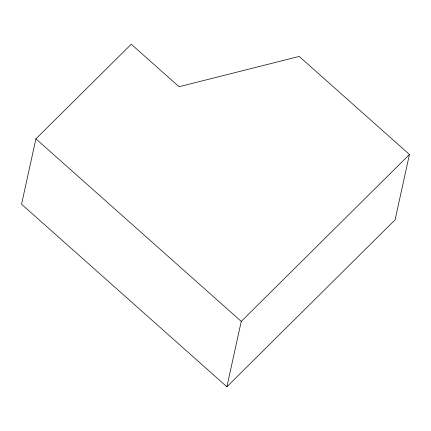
<?xml version="1.0" encoding="UTF-8"?>
<svg xmlns="http://www.w3.org/2000/svg" width="431" height="431" viewBox="0 0 431 431"><rect width="100%" height="100%" fill="white"/><g stroke="black" fill="none" stroke-linecap="round" stroke-linejoin="round"><path stroke-width="0.65" d="M35.924 138.836L21.55 204.202L226.884 386.769L395.076 219.848L409.45 154.481L299.179 56.439L179.054 86.733L131.25 44.231L35.924 138.836L241.252 321.402L226.884 386.769M241.252 321.402L409.45 154.481"/></g></svg>
